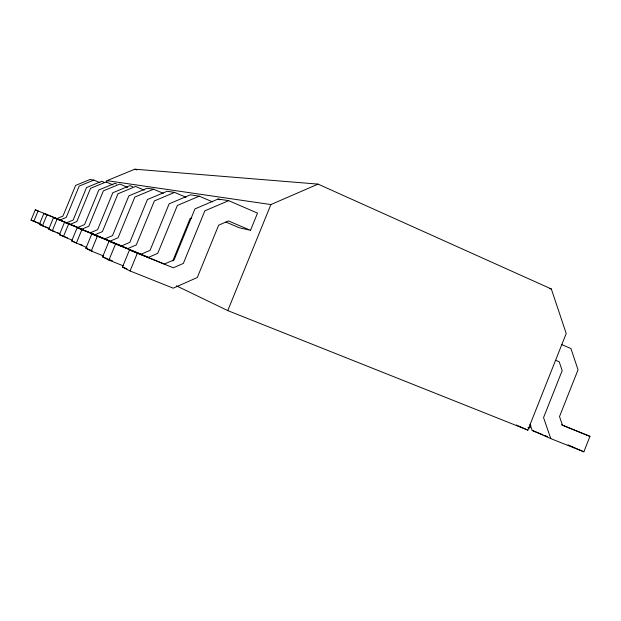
<?xml version="1.0" encoding="UTF-8"?>
<svg xmlns="http://www.w3.org/2000/svg" width="621" height="621" viewBox="0 0 621 621"><rect width="100%" height="100%" fill="white"/><g stroke="black" fill="none" stroke-linecap="round" stroke-linejoin="round"><path stroke-width="0.93" d="M530.031 424.221L532.197 430.438L550.788 438.62L583.864 451.801L589.95 436.384L561.516 424.733M176.387 285.823L227.76 310.593L527.873 430.12L566.212 333.485L551.324 288.975L318.045 184.111L134.827 169.199L106.991 180.664L106.253 182.45M530.839 425.455L529.783 428.117L528.013 427.411M227.76 310.593L270.896 204.557L318.045 184.111M250.504 230.321L257.505 213.119L228.668 200.653L218.095 199.046L194.955 208.92L174.144 259.795L164.425 264.041L129.494 249.906L122.453 267.061L130.068 270.973L173.236 288.175L197.299 277.509L218.654 225.19L228.474 220.936L250.504 230.321L239.333 227.791L225.951 222.101M130.068 270.973L137.342 253.244L129.494 249.906M172.754 260.944L190.096 218.545L191.742 217.847M72.191 240.242L59.422 234.676L64.545 222.256L95.075 234.707L102.426 231.594L117.99 193.76L135.549 186.455L144.134 190.096M63.381 236.71L68.628 223.995L64.545 222.256M86.979 247.616L71.679 240.971L77.183 227.635L104.84 238.837L112.533 235.569L128.842 195.894L147.2 188.233L153.612 189.211L163.315 193.341M76.259 243.323L81.894 229.638L77.183 227.635M103.73 256.015L91.248 251.024L85.9 248.284L91.83 233.876L121.561 245.908L129.82 242.369L147.394 199.551L167.119 191.268L174.586 192.409L186.021 197.292M91.248 251.024L97.342 236.213L91.83 233.876M123.315 265.858L108.916 260.106L102.589 256.853L109.032 241.196L141.146 254.199L150.08 250.333L169.137 203.835L190.43 194.823L199.248 196.166L212.537 201.879M108.916 260.106L115.553 243.968L109.032 241.196M41.685 224.67L31.05 220.098L35.304 209.813L60.144 219.935L66.268 217.389L79.177 186.106L93.833 180.09L99.834 182.621M33.759 221.487L38.091 211L35.304 209.813M49.408 228.745L39.364 224.367L43.874 213.461L70.359 224.251L76.841 221.542L90.526 188.349L106.044 181.953L112.96 184.872M42.407 225.935L47.01 214.796L43.874 213.461M60.074 234.125L48.748 229.188L53.546 217.575L77.835 227.418L84.58 224.585L98.832 189.979L114.97 183.319L116.686 184.041M52.203 230.965L57.109 219.089L53.546 217.575M228.668 200.653L204.829 210.868L183.35 263.413L173.337 267.806L137.342 253.244M199.248 196.166L177.365 205.458L157.75 253.352L148.566 257.335L115.553 243.968M90.41 232.735L97.598 229.7L112.812 192.735L129.991 185.609L132.615 186.719M174.586 192.409L154.365 200.925L136.309 244.922L127.833 248.563L97.342 236.213M153.612 189.211L134.811 197.074L118.091 237.758L110.22 241.111L81.894 229.638M66.765 222.737L73.123 220.075L86.529 187.558L101.743 181.301L104.413 182.427M56.953 218.584L62.962 216.085L75.622 185.407L90.014 179.508L93.833 180.09M106.991 180.664L270.896 204.557M549.43 288.571L551.324 288.975M85.9 248.284L92.141 250.775M102.589 256.853L107.969 259.004M109.754 259.718L112.44 260.789M122.453 267.061L126.909 268.839M532.197 430.438L542.979 434.739M544.78 435.461L547.474 436.532M31.05 220.098L40 223.692M39.364 224.367L43.788 226.145M45.558 226.859L48.213 227.923M48.748 229.188L54.92 231.664M57.574 232.728L59.337 233.442M59.422 234.676L62.969 236.096M64.739 236.811L67.402 237.874M71.679 240.971L76.166 242.772M79.752 244.208L82.438 245.279M57.109 219.089L81.91 229.141L88.795 226.238L103.365 190.872L119.837 184.057L127.732 187.395M589.95 436.384L562.479 425.269L559.513 416.582L578.042 369.805L570.932 348.552L561.361 344.414M555.772 360.32L559.203 361.787L562.184 370.605L543.554 417.607L550.788 438.62M134.827 169.199L136.604 169.968M218.095 199.046L219.842 199.799M568.06 444.877L583.864 451.801M516.361 425.028L527.873 430.12"/></g></svg>
